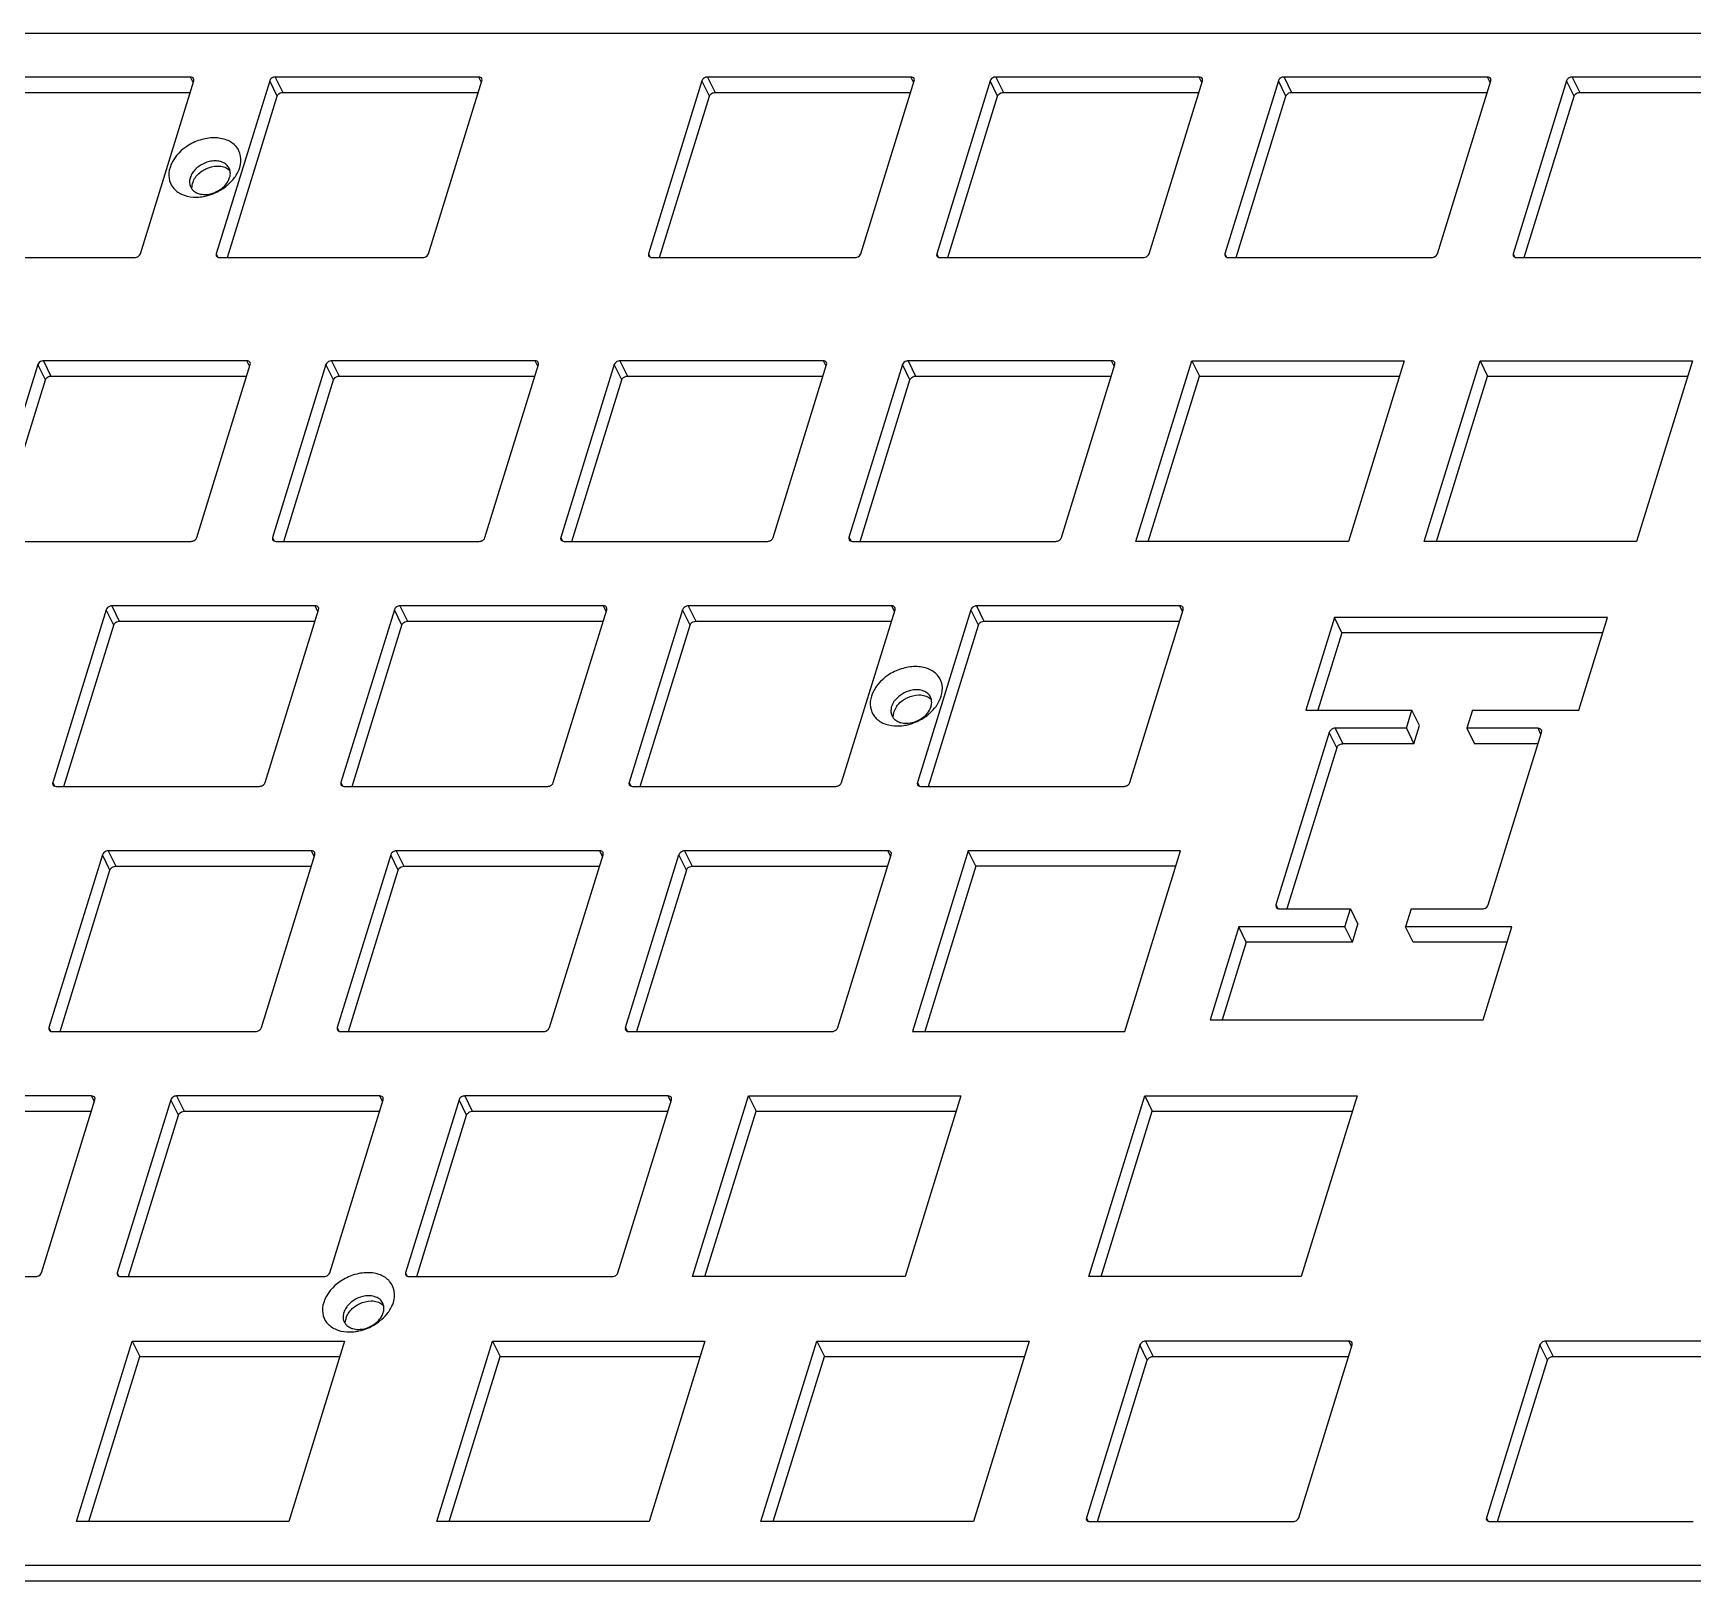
# Model space of a CAD drawing. Header units: inches. Extents: x -1111 to 11437, y -3682 to 971.
# Drawn here: x 9991.7 to 10092.5, y -3433.5 to -3339.5 of the extents above; entities that cross this region are included whole.
import ezdxf

# ---------------------------------------------------------------- set-up
doc = ezdxf.new("R2010")
doc.units = ezdxf.units.IN
doc.header["$LTSCALE"] = 1.21
doc.header["$MEASUREMENT"] = 0
doc.layers.get('0').update_dxf_attribs({"linetype": 'CONTINUOUS'})

msp = doc.modelspace()

# ---------------------------------------------------------------- linework, layer by layer
at = {"color": 7, "linetype": 'Continuous'}
for p, q in [((9840, -3339.52), (10156.47, -3339.52)), ((10001.28, -3342.18), (9988.93, -3342.18)), ((9998.24, -3352.91), (10001.48, -3342.41)), ((10001.45, -3342.52), (10001.28, -3342.18)), ((10006.09, -3342.41), (10002.84, -3352.91)), ((10006.54, -3343.34), (10006.09, -3342.41)), ((10018.78, -3342.18), (10006.43, -3342.18)), ((10006.43, -3342.18), (10006.89, -3343.11)), ((10015.74, -3352.91), (10018.98, -3342.41)), ((10018.95, -3342.52), (10018.78, -3342.18)), ((10032.34, -3342.41), (10029.09, -3352.91)), ((10032.79, -3343.34), (10032.34, -3342.41)), ((10045.03, -3342.18), (10032.68, -3342.18)), ((10032.68, -3342.18), (10033.14, -3343.11)), ((10041.99, -3352.91), (10045.23, -3342.41)), ((10045.2, -3342.52), (10045.03, -3342.18)), ((10049.84, -3342.41), (10046.59, -3352.91)), ((10050.29, -3343.34), (10049.84, -3342.41)), ((10062.53, -3342.18), (10050.18, -3342.18)), ((10050.18, -3342.18), (10050.64, -3343.11)), ((10059.49, -3352.91), (10062.73, -3342.41)), ((10062.7, -3342.52), (10062.53, -3342.18)), ((10067.34, -3342.41), (10064.09, -3352.91)), ((10067.79, -3343.34), (10067.34, -3342.41)), ((10080.03, -3342.18), (10067.68, -3342.18)), ((10067.68, -3342.18), (10068.14, -3343.11)), ((10076.99, -3352.91), (10080.23, -3342.41)), ((10080.2, -3342.52), (10080.03, -3342.18)), ((10084.84, -3342.41), (10081.59, -3352.91)), ((10085.3, -3343.34), (10084.84, -3342.41)), ((10097.53, -3342.18), (10085.18, -3342.18)), ((10085.18, -3342.18), (10085.64, -3343.11)), ((9989.39, -3343.11), (10001.26, -3343.11)), ((10003.52, -3353.14), (10006.54, -3343.34)), ((10006.89, -3343.11), (10018.76, -3343.11)), ((10029.77, -3353.14), (10032.79, -3343.34)), ((10033.14, -3343.11), (10045.02, -3343.11)), ((10047.27, -3353.14), (10050.29, -3343.34)), ((10050.64, -3343.11), (10062.52, -3343.11)), ((10064.77, -3353.14), (10067.79, -3343.34)), ((10068.14, -3343.11), (10080.02, -3343.11)), ((10082.27, -3353.14), (10085.3, -3343.34)), ((10085.64, -3343.11), (10097.52, -3343.11)), ((9985.54, -3353.14), (9997.89, -3353.14)), ((10002.84, -3352.91), (10002.94, -3353.12)), ((10003.04, -3353.14), (10015.39, -3353.14)), ((10029.09, -3352.91), (10029.19, -3353.12)), ((10029.29, -3353.14), (10041.64, -3353.14)), ((10046.59, -3352.91), (10046.69, -3353.12)), ((10046.79, -3353.14), (10059.14, -3353.14)), ((10064.09, -3352.91), (10064.19, -3353.12)), ((10064.29, -3353.14), (10076.64, -3353.14)), ((10081.59, -3352.91), (10081.69, -3353.12)), ((10081.79, -3353.14), (10094.14, -3353.14)), ((9992.01, -3359.64), (9988.76, -3370.15)), ((9992.47, -3360.58), (9992.01, -3359.64)), ((9992.35, -3359.41), (9992.81, -3360.34)), ((10004.71, -3359.41), (9992.35, -3359.41)), ((10001.66, -3370.15), (10004.91, -3359.64)), ((10004.87, -3359.75), (10004.71, -3359.41)), ((10009.51, -3359.64), (10006.26, -3370.15)), ((10009.97, -3360.58), (10009.51, -3359.64)), ((10022.21, -3359.41), (10009.85, -3359.41)), ((10009.85, -3359.41), (10010.31, -3360.34)), ((10019.16, -3370.15), (10022.41, -3359.64)), ((10022.37, -3359.75), (10022.21, -3359.41)), ((10027.01, -3359.64), (10023.76, -3370.15)), ((10027.47, -3360.58), (10027.01, -3359.64)), ((10039.71, -3359.41), (10027.35, -3359.41)), ((10027.35, -3359.41), (10027.81, -3360.34)), ((10036.66, -3370.15), (10039.91, -3359.64)), ((10039.87, -3359.75), (10039.71, -3359.41)), ((10044.51, -3359.64), (10041.26, -3370.15)), ((10044.97, -3360.58), (10044.51, -3359.64)), ((10057.21, -3359.41), (10044.85, -3359.41)), ((10044.85, -3359.41), (10045.31, -3360.34)), ((10054.16, -3370.15), (10057.41, -3359.64)), ((10057.37, -3359.75), (10057.21, -3359.41)), ((10058.69, -3370.38), (10062.08, -3359.41)), ((10062.08, -3359.41), (10074.98, -3359.41)), ((10062.08, -3359.41), (10062.54, -3360.34)), ((10074.98, -3359.41), (10071.59, -3370.38)), ((10076.19, -3370.38), (10079.58, -3359.41)), ((10079.58, -3359.41), (10092.48, -3359.41)), ((10079.58, -3359.41), (10080.04, -3360.34)), ((10092.48, -3359.41), (10089.09, -3370.38)), ((9989.44, -3370.38), (9992.47, -3360.58)), ((9992.81, -3360.34), (10004.69, -3360.34)), ((10006.94, -3370.38), (10009.97, -3360.58)), ((10010.31, -3360.34), (10022.19, -3360.34)), ((10024.44, -3370.38), (10027.47, -3360.58)), ((10027.81, -3360.34), (10039.69, -3360.34)), ((10041.94, -3370.38), (10044.97, -3360.58)), ((10045.31, -3360.34), (10057.19, -3360.34)), ((10059.44, -3370.38), (10062.54, -3360.34)), ((10062.54, -3360.34), (10074.69, -3360.34)), ((10076.94, -3370.38), (10080.04, -3360.34)), ((10080.04, -3360.34), (10092.19, -3360.34)), ((9988.96, -3370.38), (10001.32, -3370.38)), ((10006.26, -3370.15), (10006.37, -3370.35)), ((10006.46, -3370.38), (10018.82, -3370.38)), ((10023.76, -3370.15), (10023.87, -3370.35)), ((10023.97, -3370.38), (10036.32, -3370.38)), ((10041.26, -3370.15), (10041.37, -3370.35)), ((10041.47, -3370.38), (10053.82, -3370.38)), ((10071.59, -3370.38), (10058.69, -3370.38)), ((10089.09, -3370.38), (10076.19, -3370.38)), ((9996.16, -3374.53), (9992.92, -3385.03)), ((9996.62, -3375.46), (9996.16, -3374.53)), ((10008.86, -3374.3), (9996.5, -3374.3)), ((9996.5, -3374.3), (9996.96, -3375.23)), ((10005.81, -3385.03), (10009.06, -3374.53)), ((10009.02, -3374.64), (10008.86, -3374.3)), ((10013.66, -3374.53), (10010.42, -3385.03)), ((10014.12, -3375.46), (10013.66, -3374.53)), ((10026.36, -3374.3), (10014, -3374.3)), ((10014, -3374.3), (10014.46, -3375.23)), ((10023.31, -3385.03), (10026.56, -3374.53)), ((10026.52, -3374.64), (10026.36, -3374.3)), ((10031.16, -3374.53), (10027.92, -3385.03)), ((10031.62, -3375.46), (10031.16, -3374.53)), ((10043.86, -3374.3), (10031.5, -3374.3)), ((10031.5, -3374.3), (10031.96, -3375.23)), ((10040.81, -3385.03), (10044.06, -3374.53)), ((10044.02, -3374.64), (10043.86, -3374.3)), ((10048.66, -3374.53), (10045.42, -3385.03)), ((10049.12, -3375.46), (10048.66, -3374.53)), ((10061.36, -3374.3), (10049, -3374.3)), ((10049, -3374.3), (10049.46, -3375.23)), ((10058.31, -3385.03), (10061.56, -3374.53)), ((10061.52, -3374.64), (10061.36, -3374.3)), ((9993.59, -3385.26), (9996.62, -3375.46)), ((9996.96, -3375.23), (10008.84, -3375.23)), ((10011.09, -3385.26), (10014.12, -3375.46)), ((10014.46, -3375.23), (10026.34, -3375.23)), ((10028.59, -3385.26), (10031.62, -3375.46)), ((10031.96, -3375.23), (10043.84, -3375.23)), ((10046.09, -3385.26), (10049.12, -3375.46)), ((10049.46, -3375.23), (10061.34, -3375.23)), ((10070.74, -3375), (10069, -3380.64)), ((10087.32, -3375), (10070.74, -3375)), ((10071.2, -3375.93), (10070.74, -3375)), ((10085.58, -3380.64), (10087.32, -3375)), ((10071.2, -3375.93), (10069.74, -3380.64)), ((10087.03, -3375.93), (10071.2, -3375.93)), ((10069, -3380.64), (10075.45, -3380.64)), ((10075.11, -3381.73), (10075.45, -3380.64)), ((10075.9, -3381.57), (10075.45, -3380.64)), ((10079.13, -3380.64), (10078.79, -3381.73)), ((10079.13, -3380.64), (10085.58, -3380.64)), ((10075.11, -3381.73), (10070.79, -3381.73)), ((10070.79, -3381.73), (10071.25, -3382.67)), ((10075.11, -3381.73), (10075.56, -3382.67)), ((10075.56, -3382.67), (10075.9, -3381.57)), ((10083.11, -3381.73), (10078.79, -3381.73)), ((10078.79, -3381.73), (10079.25, -3382.67)), ((10083.28, -3382.1), (10083.11, -3381.73)), ((10070.42, -3381.98), (10067.19, -3392.45)), ((10070.88, -3382.91), (10070.42, -3381.98)), ((10075.56, -3382.67), (10071.25, -3382.67)), ((10083.11, -3382.67), (10079.25, -3382.67)), ((10080.08, -3392.45), (10083.32, -3381.98)), ((10070.88, -3382.91), (10067.86, -3392.7)), ((9992.92, -3385.03), (9993.02, -3385.24)), ((9993.12, -3385.26), (10005.47, -3385.26)), ((10010.42, -3385.03), (10010.52, -3385.24)), ((10010.62, -3385.26), (10022.97, -3385.26)), ((10027.92, -3385.03), (10028.02, -3385.24)), ((10028.12, -3385.26), (10040.47, -3385.26)), ((10045.42, -3385.03), (10045.52, -3385.24)), ((10045.62, -3385.26), (10057.97, -3385.26)), ((9995.94, -3389.41), (9992.69, -3399.91)), ((9996.39, -3390.34), (9995.94, -3389.41)), ((10008.63, -3389.18), (9996.28, -3389.18)), ((9996.28, -3389.18), (9996.74, -3390.11)), ((10005.59, -3399.91), (10008.83, -3389.41)), ((10008.8, -3389.52), (10008.63, -3389.18)), ((10013.44, -3389.41), (10010.19, -3399.91)), ((10013.89, -3390.34), (10013.44, -3389.41)), ((10026.13, -3389.18), (10013.78, -3389.18)), ((10013.78, -3389.18), (10014.24, -3390.11)), ((10023.09, -3399.91), (10026.33, -3389.41)), ((10026.3, -3389.52), (10026.13, -3389.18)), ((10027.69, -3399.91), (10030.94, -3389.41)), ((10031.39, -3390.34), (10030.94, -3389.41)), ((10043.63, -3389.18), (10031.28, -3389.18)), ((10031.28, -3389.18), (10031.74, -3390.11)), ((10040.59, -3399.91), (10043.83, -3389.41)), ((10043.8, -3389.52), (10043.63, -3389.18)), ((10048.51, -3389.18), (10045.12, -3400.15)), ((10061.4, -3389.18), (10048.51, -3389.18)), ((10048.97, -3390.11), (10048.51, -3389.18)), ((10058.01, -3400.15), (10061.4, -3389.18)), ((9993.37, -3400.15), (9996.39, -3390.34)), ((9996.74, -3390.11), (10008.62, -3390.11)), ((10010.87, -3400.15), (10013.89, -3390.34)), ((10014.24, -3390.11), (10026.12, -3390.11)), ((10031.39, -3390.34), (10028.37, -3400.15)), ((10031.74, -3390.11), (10043.62, -3390.11)), ((10048.97, -3390.11), (10045.87, -3400.15)), ((10061.12, -3390.11), (10048.97, -3390.11)), ((10067.19, -3392.45), (10067.3, -3392.67)), ((10067.4, -3392.7), (10071.72, -3392.7)), ((10071.38, -3393.8), (10071.72, -3392.7)), ((10071.72, -3392.7), (10072.17, -3393.63)), ((10075.4, -3392.7), (10075.06, -3393.8)), ((10075.4, -3392.7), (10079.72, -3392.7)), ((10064.93, -3393.8), (10063.19, -3399.44)), ((10071.38, -3393.8), (10064.93, -3393.8)), ((10065.39, -3394.73), (10064.93, -3393.8)), ((10071.84, -3394.73), (10071.38, -3393.8)), ((10071.84, -3394.73), (10072.17, -3393.63)), ((10081.51, -3393.8), (10075.06, -3393.8)), ((10075.52, -3394.73), (10075.06, -3393.8)), ((10079.77, -3399.44), (10081.51, -3393.8)), ((10065.39, -3394.73), (10063.93, -3399.44)), ((10071.84, -3394.73), (10065.39, -3394.73)), ((10081.22, -3394.73), (10075.52, -3394.73)), ((9992.69, -3399.91), (9992.79, -3400.12)), ((10010.19, -3399.91), (10010.29, -3400.12)), ((10027.69, -3399.91), (10027.79, -3400.12)), ((10063.19, -3399.44), (10079.77, -3399.44)), ((9992.89, -3400.15), (10005.24, -3400.15)), ((10010.39, -3400.15), (10022.74, -3400.15)), ((10027.89, -3400.15), (10040.24, -3400.15)), ((10045.12, -3400.15), (10058.01, -3400.15)), ((9995.28, -3404.06), (9982.93, -3404.06)), ((9983.39, -3404.99), (9995.27, -3404.99)), ((9992.24, -3414.8), (9995.48, -3404.29)), ((9995.45, -3404.4), (9995.28, -3404.06)), ((10000.09, -3404.29), (9996.84, -3414.8)), ((10000.55, -3405.23), (10000.09, -3404.29)), ((10012.78, -3404.06), (10000.43, -3404.06)), ((10000.43, -3404.06), (10000.89, -3404.99)), ((10000.89, -3404.99), (10012.77, -3404.99)), ((10009.74, -3414.8), (10012.98, -3404.29)), ((10012.95, -3404.4), (10012.78, -3404.06)), ((10017.59, -3404.29), (10014.34, -3414.8)), ((10018.05, -3405.23), (10017.59, -3404.29)), ((10030.28, -3404.06), (10017.93, -3404.06)), ((10017.93, -3404.06), (10018.39, -3404.99)), ((10018.39, -3404.99), (10030.27, -3404.99)), ((10027.24, -3414.8), (10030.48, -3404.29)), ((10030.45, -3404.4), (10030.28, -3404.06)), ((10031.77, -3415.03), (10035.16, -3404.06)), ((10032.52, -3415.03), (10035.62, -3404.99)), ((10035.16, -3404.06), (10048.05, -3404.06)), ((10035.16, -3404.06), (10035.62, -3404.99)), ((10035.62, -3404.99), (10047.77, -3404.99)), ((10048.05, -3404.06), (10044.67, -3415.03)), ((10055.83, -3415.03), (10059.22, -3404.06)), ((10056.58, -3415.03), (10059.68, -3404.99)), ((10059.22, -3404.06), (10072.12, -3404.06)), ((10059.22, -3404.06), (10059.68, -3404.99)), ((10059.68, -3404.99), (10071.83, -3404.99)), ((10072.12, -3404.06), (10068.73, -3415.03)), ((9997.52, -3415.03), (10000.55, -3405.23)), ((10015.02, -3415.03), (10018.05, -3405.23)), ((9979.54, -3415.03), (9991.89, -3415.03)), ((9996.84, -3414.8), (9996.94, -3415)), ((9997.04, -3415.03), (10009.39, -3415.03)), ((10014.34, -3414.8), (10014.44, -3415)), ((10014.54, -3415.03), (10026.89, -3415.03)), ((10044.67, -3415.03), (10031.77, -3415.03)), ((10068.73, -3415.03), (10055.83, -3415.03)), ((9994.36, -3429.91), (9997.75, -3418.95)), ((9997.75, -3418.95), (10010.64, -3418.95)), ((9997.75, -3418.95), (9998.21, -3419.88)), ((10010.64, -3418.95), (10007.25, -3429.91)), ((10016.23, -3429.91), (10019.62, -3418.95)), ((10019.62, -3418.95), (10032.52, -3418.95)), ((10019.62, -3418.95), (10020.08, -3419.88)), ((10032.52, -3418.95), (10029.13, -3429.91)), ((10035.92, -3429.91), (10039.31, -3418.95)), ((10039.31, -3418.95), (10052.21, -3418.95)), ((10039.31, -3418.95), (10039.77, -3419.88)), ((10052.21, -3418.95), (10048.82, -3429.91)), ((10071.62, -3418.95), (10059.27, -3418.95)), ((10059.27, -3418.95), (10059.73, -3419.88)), ((10071.79, -3419.29), (10071.62, -3418.95)), ((10095.91, -3418.95), (10083.56, -3418.95)), ((10083.56, -3418.95), (10084.02, -3419.88)), ((9995.1, -3429.91), (9998.21, -3419.88)), ((9998.21, -3419.88), (10010.35, -3419.88)), ((10016.98, -3429.91), (10020.08, -3419.88)), ((10020.08, -3419.88), (10032.23, -3419.88)), ((10036.67, -3429.91), (10039.77, -3419.88)), ((10039.77, -3419.88), (10051.92, -3419.88)), ((10058.93, -3419.18), (10055.68, -3429.68)), ((10056.35, -3429.91), (10059.38, -3420.11)), ((10059.38, -3420.11), (10058.93, -3419.18)), ((10059.73, -3419.88), (10071.6, -3419.88)), ((10068.58, -3429.68), (10071.82, -3419.18)), ((10083.22, -3419.18), (10079.97, -3429.68)), ((10080.65, -3429.91), (10083.68, -3420.11)), ((10083.68, -3420.11), (10083.22, -3419.18)), ((10084.02, -3419.88), (10095.9, -3419.88)), ((10007.25, -3429.91), (9994.36, -3429.91)), ((10029.13, -3429.91), (10016.23, -3429.91)), ((10048.82, -3429.91), (10035.92, -3429.91)), ((10055.68, -3429.68), (10055.78, -3429.89)), ((10055.88, -3429.91), (10068.23, -3429.91)), ((10079.97, -3429.68), (10080.08, -3429.89)), ((10080.17, -3429.91), (10092.53, -3429.91)), ((10127.72, -3432.58), (9811.24, -3432.58)), ((9811.7, -3433.51), (10128.17, -3433.51))]:
    msp.add_line(p, q, dxfattribs=at)
for centre in [(10001.92, -3348.56), (10044.5, -3380.68), (10011.24, -3417.48)]:
    msp.add_arc(centre, 0.691, 206.2212, 221.0486, dxfattribs=at)
for points, knots in [([(10001.47, -3342.28), (10001.46, -3342.25), (10001.4, -3342.19), (10001.32, -3342.18), (10001.28, -3342.18)], [0, 0, 0, 0, 0.463693, 1, 1, 1, 1]), ([(10006.43, -3342.18), (10006.39, -3342.18), (10006.25, -3342.2), (10006.12, -3342.31), (10006.09, -3342.41)], [0, 0, 0, 0, 0.259097, 1, 1, 1, 1]), ([(10018.97, -3342.28), (10018.96, -3342.25), (10018.9, -3342.19), (10018.82, -3342.18), (10018.78, -3342.18)], [0, 0, 0, 0, 0.463693, 1, 1, 1, 1]), ([(10032.68, -3342.18), (10032.64, -3342.18), (10032.5, -3342.2), (10032.37, -3342.31), (10032.34, -3342.41)], [0, 0, 0, 0, 0.259097, 1, 1, 1, 1]), ([(10045.23, -3342.28), (10045.21, -3342.25), (10045.15, -3342.19), (10045.07, -3342.18), (10045.03, -3342.18)], [0, 0, 0, 0, 0.463693, 1, 1, 1, 1]), ([(10050.18, -3342.18), (10050.14, -3342.18), (10050, -3342.2), (10049.87, -3342.31), (10049.84, -3342.41)], [0, 0, 0, 0, 0.259097, 1, 1, 1, 1]), ([(10062.73, -3342.28), (10062.71, -3342.25), (10062.65, -3342.19), (10062.57, -3342.18), (10062.53, -3342.18)], [0, 0, 0, 0, 0.463693, 1, 1, 1, 1]), ([(10067.68, -3342.18), (10067.64, -3342.18), (10067.5, -3342.2), (10067.37, -3342.31), (10067.34, -3342.41)], [0, 0, 0, 0, 0.259097, 1, 1, 1, 1]), ([(10080.23, -3342.28), (10080.21, -3342.25), (10080.15, -3342.19), (10080.07, -3342.18), (10080.03, -3342.18)], [0, 0, 0, 0, 0.463693, 1, 1, 1, 1]), ([(10085.18, -3342.18), (10085.14, -3342.18), (10085, -3342.2), (10084.87, -3342.31), (10084.84, -3342.41)], [0, 0, 0, 0, 0.259097, 1, 1, 1, 1]), ([(10006.54, -3343.34), (10006.55, -3343.31), (10006.63, -3343.18), (10006.78, -3343.11), (10006.89, -3343.11)], [0, 0, 0, 0, 0.23471, 1, 1, 1, 1]), ([(10032.79, -3343.34), (10032.8, -3343.31), (10032.88, -3343.18), (10033.03, -3343.11), (10033.14, -3343.11)], [0, 0, 0, 0, 0.23471, 1, 1, 1, 1]), ([(10050.29, -3343.34), (10050.3, -3343.31), (10050.38, -3343.18), (10050.53, -3343.11), (10050.64, -3343.11)], [0, 0, 0, 0, 0.23471, 1, 1, 1, 1]), ([(10067.79, -3343.34), (10067.8, -3343.31), (10067.88, -3343.18), (10068.03, -3343.11), (10068.14, -3343.11)], [0, 0, 0, 0, 0.23471, 1, 1, 1, 1]), ([(10085.3, -3343.34), (10085.31, -3343.31), (10085.38, -3343.18), (10085.53, -3343.11), (10085.64, -3343.11)], [0, 0, 0, 0, 0.23471, 1, 1, 1, 1]), ([(10004.28, -3347.67), (10004.34, -3347.45), (10004.39, -3346.99), (10004.09, -3346.34), (10003.47, -3345.95), (10002.69, -3345.83), (10001.84, -3345.97), (10000.81, -3346.46), (10000.2, -3347.15), (10000.04, -3347.67)], [0, 0, 0, 0, 0.11158, 0.216046, 0.327089, 0.453024, 0.592442, 0.737252, 1, 1, 1, 1]), ([(10002.78, -3347.27), (10002.66, -3347.27), (10002.17, -3347.34), (10001.71, -3347.61), (10001.48, -3347.9)], [0, 0, 0, 0, 0.247268, 1, 1, 1, 1]), ([(10001.99, -3347.88), (10002.06, -3347.84), (10002.35, -3347.67), (10002.68, -3347.59), (10002.93, -3347.59)], [0, 0, 0, 0, 0.256059, 1, 1, 1, 1]), ([(10003.21, -3347.35), (10003.18, -3347.34), (10003.04, -3347.29), (10002.89, -3347.27), (10002.78, -3347.27)], [0, 0, 0, 0, 0.239429, 1, 1, 1, 1]), ([(10002.93, -3347.59), (10002.96, -3347.59), (10003.11, -3347.59), (10003.26, -3347.62), (10003.36, -3347.66)], [0, 0, 0, 0, 0.261912, 1, 1, 1, 1]), ([(10003.63, -3347.72), (10003.59, -3347.64), (10003.47, -3347.49), (10003.3, -3347.39), (10003.21, -3347.35)], [0, 0, 0, 0, 0.483209, 1, 1, 1, 1]), ([(10000.04, -3347.67), (9999.97, -3347.88), (9999.92, -3348.32), (10000.19, -3348.94), (10000.74, -3349.35), (10001.2, -3349.45), (10001.44, -3349.47)], [0, 0, 0, 0, 0.249051, 0.481731, 0.725689, 1, 1, 1, 1]), ([(10001.27, -3348.29), (10001.26, -3348.33), (10001.22, -3348.45), (10001.22, -3348.59), (10001.24, -3348.68)], [0, 0, 0, 0, 0.260925, 1, 1, 1, 1]), ([(10001.48, -3347.9), (10001.45, -3347.93), (10001.37, -3348.05), (10001.3, -3348.19), (10001.27, -3348.29)], [0, 0, 0, 0, 0.262303, 1, 1, 1, 1]), ([(10001.42, -3348.6), (10001.43, -3348.57), (10001.48, -3348.43), (10001.56, -3348.3), (10001.63, -3348.21)], [0, 0, 0, 0, 0.238015, 1, 1, 1, 1]), ([(10001.63, -3348.21), (10001.66, -3348.18), (10001.76, -3348.06), (10001.89, -3347.95), (10001.99, -3347.88)], [0, 0, 0, 0, 0.243595, 1, 1, 1, 1]), ([(10002.15, -3349.31), (10002.48, -3349.31), (10003.11, -3349.1), (10003.57, -3348.59), (10003.66, -3348.29)], [0, 0, 0, 0, 0.516982, 1, 1, 1, 1]), ([(10003.36, -3347.66), (10003.39, -3347.67), (10003.51, -3347.73), (10003.62, -3347.81), (10003.68, -3347.88)], [0, 0, 0, 0, 0.261757, 1, 1, 1, 1]), ([(10003.42, -3348.83), (10003.47, -3348.79), (10003.67, -3348.63), (10003.85, -3348.44), (10003.96, -3348.29)], [0, 0, 0, 0, 0.256573, 1, 1, 1, 1]), ([(10003.66, -3348.29), (10003.67, -3348.26), (10003.7, -3348.13), (10003.71, -3348), (10003.69, -3347.9)], [0, 0, 0, 0, 0.260925, 1, 1, 1, 1]), ([(10003.96, -3348.29), (10003.99, -3348.24), (10004.12, -3348.05), (10004.23, -3347.84), (10004.28, -3347.67)], [0, 0, 0, 0, 0.261044, 1, 1, 1, 1]), ([(10001.39, -3349.01), (10001.41, -3349.04), (10001.51, -3349.13), (10001.62, -3349.2), (10001.71, -3349.23)], [0, 0, 0, 0, 0.241096, 1, 1, 1, 1]), ([(10001.44, -3349.47), (10001.48, -3349.47), (10001.66, -3349.48), (10001.84, -3349.47), (10001.98, -3349.45)], [0, 0, 0, 0, 0.244279, 1, 1, 1, 1]), ([(10001.71, -3349.23), (10001.75, -3349.25), (10001.89, -3349.29), (10002.04, -3349.31), (10002.15, -3349.31)], [0, 0, 0, 0, 0.239429, 1, 1, 1, 1]), ([(10001.98, -3349.45), (10002.04, -3349.44), (10002.3, -3349.39), (10002.55, -3349.31), (10002.73, -3349.23)], [0, 0, 0, 0, 0.245998, 1, 1, 1, 1]), ([(9997.89, -3353.14), (9997.93, -3353.14), (9998.07, -3353.12), (9998.2, -3353.01), (9998.24, -3352.91)], [0, 0, 0, 0, 0.259097, 1, 1, 1, 1]), ([(10015.39, -3353.14), (10015.43, -3353.14), (10015.57, -3353.12), (10015.7, -3353.01), (10015.74, -3352.91)], [0, 0, 0, 0, 0.259097, 1, 1, 1, 1]), ([(10041.64, -3353.14), (10041.68, -3353.14), (10041.82, -3353.12), (10041.95, -3353.01), (10041.99, -3352.91)], [0, 0, 0, 0, 0.259097, 1, 1, 1, 1]), ([(10059.14, -3353.14), (10059.18, -3353.14), (10059.32, -3353.12), (10059.45, -3353.01), (10059.49, -3352.91)], [0, 0, 0, 0, 0.259097, 1, 1, 1, 1]), ([(10076.64, -3353.14), (10076.68, -3353.14), (10076.82, -3353.12), (10076.95, -3353.01), (10076.99, -3352.91)], [0, 0, 0, 0, 0.259097, 1, 1, 1, 1]), ([(9992.35, -3359.41), (9992.32, -3359.41), (9992.18, -3359.44), (9992.04, -3359.54), (9992.01, -3359.64)], [0, 0, 0, 0, 0.259097, 1, 1, 1, 1]), ([(10004.9, -3359.51), (10004.88, -3359.48), (10004.82, -3359.43), (10004.75, -3359.41), (10004.71, -3359.41)], [0, 0, 0, 0, 0.463693, 1, 1, 1, 1]), ([(10009.85, -3359.41), (10009.82, -3359.41), (10009.68, -3359.44), (10009.54, -3359.54), (10009.51, -3359.64)], [0, 0, 0, 0, 0.259097, 1, 1, 1, 1]), ([(10022.4, -3359.51), (10022.38, -3359.48), (10022.32, -3359.43), (10022.25, -3359.41), (10022.21, -3359.41)], [0, 0, 0, 0, 0.463693, 1, 1, 1, 1]), ([(10027.35, -3359.41), (10027.32, -3359.41), (10027.18, -3359.44), (10027.04, -3359.54), (10027.01, -3359.64)], [0, 0, 0, 0, 0.259097, 1, 1, 1, 1]), ([(10039.9, -3359.51), (10039.88, -3359.48), (10039.82, -3359.43), (10039.75, -3359.41), (10039.71, -3359.41)], [0, 0, 0, 0, 0.463693, 1, 1, 1, 1]), ([(10044.85, -3359.41), (10044.82, -3359.41), (10044.68, -3359.44), (10044.54, -3359.54), (10044.51, -3359.64)], [0, 0, 0, 0, 0.259097, 1, 1, 1, 1]), ([(10057.4, -3359.51), (10057.38, -3359.48), (10057.32, -3359.43), (10057.25, -3359.41), (10057.21, -3359.41)], [0, 0, 0, 0, 0.463693, 1, 1, 1, 1]), ([(9992.47, -3360.58), (9992.48, -3360.54), (9992.55, -3360.42), (9992.7, -3360.34), (9992.81, -3360.34)], [0, 0, 0, 0, 0.23471, 1, 1, 1, 1]), ([(10009.97, -3360.58), (10009.98, -3360.54), (10010.05, -3360.42), (10010.2, -3360.34), (10010.31, -3360.34)], [0, 0, 0, 0, 0.23471, 1, 1, 1, 1]), ([(10027.47, -3360.58), (10027.48, -3360.54), (10027.55, -3360.42), (10027.7, -3360.34), (10027.81, -3360.34)], [0, 0, 0, 0, 0.23471, 1, 1, 1, 1]), ([(10044.97, -3360.58), (10044.98, -3360.54), (10045.05, -3360.42), (10045.2, -3360.34), (10045.31, -3360.34)], [0, 0, 0, 0, 0.23471, 1, 1, 1, 1]), ([(10001.32, -3370.38), (10001.35, -3370.38), (10001.49, -3370.36), (10001.63, -3370.25), (10001.66, -3370.15)], [0, 0, 0, 0, 0.259097, 1, 1, 1, 1]), ([(10018.82, -3370.38), (10018.85, -3370.38), (10018.99, -3370.36), (10019.13, -3370.25), (10019.16, -3370.15)], [0, 0, 0, 0, 0.259097, 1, 1, 1, 1]), ([(10036.32, -3370.38), (10036.35, -3370.38), (10036.49, -3370.36), (10036.63, -3370.25), (10036.66, -3370.15)], [0, 0, 0, 0, 0.259097, 1, 1, 1, 1]), ([(10053.82, -3370.38), (10053.85, -3370.38), (10053.99, -3370.36), (10054.13, -3370.25), (10054.16, -3370.15)], [0, 0, 0, 0, 0.259097, 1, 1, 1, 1]), ([(9996.5, -3374.3), (9996.47, -3374.3), (9996.33, -3374.32), (9996.19, -3374.43), (9996.16, -3374.53)], [0, 0, 0, 0, 0.259097, 1, 1, 1, 1]), ([(10009.05, -3374.4), (10009.03, -3374.37), (10008.97, -3374.31), (10008.9, -3374.3), (10008.86, -3374.3)], [0, 0, 0, 0, 0.463693, 1, 1, 1, 1]), ([(10014, -3374.3), (10013.97, -3374.3), (10013.83, -3374.32), (10013.69, -3374.43), (10013.66, -3374.53)], [0, 0, 0, 0, 0.259097, 1, 1, 1, 1]), ([(10026.55, -3374.4), (10026.53, -3374.37), (10026.47, -3374.31), (10026.4, -3374.3), (10026.36, -3374.3)], [0, 0, 0, 0, 0.463693, 1, 1, 1, 1]), ([(10031.5, -3374.3), (10031.47, -3374.3), (10031.33, -3374.32), (10031.19, -3374.43), (10031.16, -3374.53)], [0, 0, 0, 0, 0.259097, 1, 1, 1, 1]), ([(10044.05, -3374.4), (10044.03, -3374.37), (10043.97, -3374.31), (10043.9, -3374.3), (10043.86, -3374.3)], [0, 0, 0, 0, 0.463693, 1, 1, 1, 1]), ([(10049, -3374.3), (10048.97, -3374.3), (10048.83, -3374.32), (10048.69, -3374.43), (10048.66, -3374.53)], [0, 0, 0, 0, 0.259097, 1, 1, 1, 1]), ([(10061.55, -3374.4), (10061.53, -3374.37), (10061.47, -3374.31), (10061.4, -3374.3), (10061.36, -3374.3)], [0, 0, 0, 0, 0.463693, 1, 1, 1, 1]), ([(9996.62, -3375.46), (9996.63, -3375.43), (9996.7, -3375.3), (9996.85, -3375.23), (9996.96, -3375.23)], [0, 0, 0, 0, 0.23471, 1, 1, 1, 1]), ([(10014.12, -3375.46), (10014.13, -3375.43), (10014.2, -3375.3), (10014.35, -3375.23), (10014.46, -3375.23)], [0, 0, 0, 0, 0.23471, 1, 1, 1, 1]), ([(10031.62, -3375.46), (10031.63, -3375.43), (10031.7, -3375.3), (10031.85, -3375.23), (10031.96, -3375.23)], [0, 0, 0, 0, 0.23471, 1, 1, 1, 1]), ([(10049.12, -3375.46), (10049.13, -3375.43), (10049.2, -3375.3), (10049.35, -3375.23), (10049.46, -3375.23)], [0, 0, 0, 0, 0.23471, 1, 1, 1, 1]), ([(10046.86, -3379.79), (10046.93, -3379.57), (10046.98, -3379.11), (10046.68, -3378.46), (10046.06, -3378.06), (10045.27, -3377.94), (10044.42, -3378.09), (10043.4, -3378.58), (10042.79, -3379.27), (10042.63, -3379.79)], [0, 0, 0, 0, 0.11158, 0.216046, 0.327089, 0.453024, 0.592442, 0.737252, 1, 1, 1, 1]), ([(10042.63, -3379.79), (10042.56, -3380), (10042.51, -3380.44), (10042.78, -3381.06), (10043.33, -3381.47), (10043.79, -3381.57), (10044.03, -3381.59)], [0, 0, 0, 0, 0.249051, 0.481731, 0.725689, 1, 1, 1, 1]), ([(10045.37, -3379.39), (10045.24, -3379.39), (10044.76, -3379.46), (10044.3, -3379.73), (10044.07, -3380.02)], [0, 0, 0, 0, 0.247268, 1, 1, 1, 1]), ([(10044.58, -3380), (10044.65, -3379.96), (10044.94, -3379.79), (10045.27, -3379.71), (10045.51, -3379.7)], [0, 0, 0, 0, 0.256059, 1, 1, 1, 1]), ([(10045.8, -3379.47), (10045.77, -3379.46), (10045.63, -3379.41), (10045.48, -3379.39), (10045.37, -3379.39)], [0, 0, 0, 0, 0.239429, 1, 1, 1, 1]), ([(10045.51, -3379.7), (10045.55, -3379.7), (10045.7, -3379.71), (10045.85, -3379.74), (10045.95, -3379.78)], [0, 0, 0, 0, 0.261912, 1, 1, 1, 1]), ([(10046.22, -3379.84), (10046.18, -3379.76), (10046.06, -3379.6), (10045.89, -3379.51), (10045.8, -3379.47)], [0, 0, 0, 0, 0.483209, 1, 1, 1, 1]), ([(10045.95, -3379.78), (10045.98, -3379.79), (10046.1, -3379.85), (10046.21, -3379.93), (10046.27, -3380)], [0, 0, 0, 0, 0.261757, 1, 1, 1, 1]), ([(10046.55, -3380.41), (10046.58, -3380.36), (10046.71, -3380.17), (10046.81, -3379.95), (10046.86, -3379.79)], [0, 0, 0, 0, 0.261044, 1, 1, 1, 1]), ([(10043.85, -3380.41), (10043.84, -3380.44), (10043.81, -3380.57), (10043.81, -3380.71), (10043.82, -3380.8)], [0, 0, 0, 0, 0.260925, 1, 1, 1, 1]), ([(10044.07, -3380.02), (10044.04, -3380.05), (10043.95, -3380.17), (10043.89, -3380.31), (10043.85, -3380.41)], [0, 0, 0, 0, 0.262303, 1, 1, 1, 1]), ([(10044.01, -3380.72), (10044.02, -3380.69), (10044.07, -3380.55), (10044.15, -3380.42), (10044.22, -3380.33)], [0, 0, 0, 0, 0.238015, 1, 1, 1, 1]), ([(10044.22, -3380.33), (10044.24, -3380.3), (10044.35, -3380.18), (10044.48, -3380.07), (10044.58, -3380)], [0, 0, 0, 0, 0.243595, 1, 1, 1, 1]), ([(10044.74, -3381.43), (10045.06, -3381.43), (10045.7, -3381.22), (10046.16, -3380.71), (10046.25, -3380.41)], [0, 0, 0, 0, 0.516982, 1, 1, 1, 1]), ([(10046.01, -3380.95), (10046.06, -3380.91), (10046.26, -3380.75), (10046.43, -3380.56), (10046.55, -3380.41)], [0, 0, 0, 0, 0.256573, 1, 1, 1, 1]), ([(10046.25, -3380.41), (10046.26, -3380.38), (10046.29, -3380.25), (10046.29, -3380.12), (10046.28, -3380.02)], [0, 0, 0, 0, 0.260925, 1, 1, 1, 1]), ([(10043.98, -3381.13), (10044, -3381.16), (10044.1, -3381.25), (10044.21, -3381.32), (10044.3, -3381.35)], [0, 0, 0, 0, 0.241096, 1, 1, 1, 1]), ([(10044.03, -3381.59), (10044.07, -3381.59), (10044.25, -3381.6), (10044.43, -3381.58), (10044.57, -3381.56)], [0, 0, 0, 0, 0.244279, 1, 1, 1, 1]), ([(10044.3, -3381.35), (10044.34, -3381.37), (10044.48, -3381.41), (10044.62, -3381.43), (10044.74, -3381.43)], [0, 0, 0, 0, 0.239429, 1, 1, 1, 1]), ([(10044.57, -3381.56), (10044.63, -3381.56), (10044.89, -3381.51), (10045.14, -3381.43), (10045.32, -3381.35)], [0, 0, 0, 0, 0.245998, 1, 1, 1, 1]), ([(10070.79, -3381.73), (10070.75, -3381.73), (10070.6, -3381.76), (10070.46, -3381.87), (10070.42, -3381.98)], [0, 0, 0, 0, 0.259097, 1, 1, 1, 1]), ([(10083.31, -3381.84), (10083.3, -3381.81), (10083.23, -3381.75), (10083.15, -3381.73), (10083.11, -3381.73)], [0, 0, 0, 0, 0.463693, 1, 1, 1, 1]), ([(10070.88, -3382.91), (10070.89, -3382.88), (10070.97, -3382.74), (10071.13, -3382.67), (10071.25, -3382.67)], [0, 0, 0, 0, 0.23471, 1, 1, 1, 1]), ([(10005.47, -3385.26), (10005.5, -3385.26), (10005.64, -3385.24), (10005.78, -3385.13), (10005.81, -3385.03)], [0, 0, 0, 0, 0.259097, 1, 1, 1, 1]), ([(10022.97, -3385.26), (10023, -3385.26), (10023.14, -3385.24), (10023.28, -3385.13), (10023.31, -3385.03)], [0, 0, 0, 0, 0.259097, 1, 1, 1, 1]), ([(10040.47, -3385.26), (10040.5, -3385.26), (10040.64, -3385.24), (10040.78, -3385.13), (10040.81, -3385.03)], [0, 0, 0, 0, 0.259097, 1, 1, 1, 1]), ([(10057.97, -3385.26), (10058, -3385.26), (10058.14, -3385.24), (10058.28, -3385.13), (10058.31, -3385.03)], [0, 0, 0, 0, 0.259097, 1, 1, 1, 1]), ([(9996.28, -3389.18), (9996.24, -3389.18), (9996.1, -3389.2), (9995.97, -3389.31), (9995.94, -3389.41)], [0, 0, 0, 0, 0.259097, 1, 1, 1, 1]), ([(10008.83, -3389.28), (10008.81, -3389.25), (10008.75, -3389.19), (10008.67, -3389.18), (10008.63, -3389.18)], [0, 0, 0, 0, 0.463693, 1, 1, 1, 1]), ([(10013.78, -3389.18), (10013.74, -3389.18), (10013.6, -3389.2), (10013.47, -3389.31), (10013.44, -3389.41)], [0, 0, 0, 0, 0.259097, 1, 1, 1, 1]), ([(10026.33, -3389.28), (10026.31, -3389.25), (10026.25, -3389.19), (10026.17, -3389.18), (10026.13, -3389.18)], [0, 0, 0, 0, 0.463693, 1, 1, 1, 1]), ([(10031.28, -3389.18), (10031.24, -3389.18), (10031.1, -3389.2), (10030.97, -3389.31), (10030.94, -3389.41)], [0, 0, 0, 0, 0.259097, 1, 1, 1, 1]), ([(10043.83, -3389.28), (10043.81, -3389.25), (10043.75, -3389.19), (10043.67, -3389.18), (10043.63, -3389.18)], [0, 0, 0, 0, 0.463693, 1, 1, 1, 1]), ([(9996.39, -3390.34), (9996.4, -3390.31), (9996.48, -3390.18), (9996.63, -3390.11), (9996.74, -3390.11)], [0, 0, 0, 0, 0.23471, 1, 1, 1, 1]), ([(10013.89, -3390.34), (10013.9, -3390.31), (10013.98, -3390.18), (10014.13, -3390.11), (10014.24, -3390.11)], [0, 0, 0, 0, 0.23471, 1, 1, 1, 1]), ([(10031.39, -3390.34), (10031.4, -3390.31), (10031.48, -3390.18), (10031.63, -3390.11), (10031.74, -3390.11)], [0, 0, 0, 0, 0.23471, 1, 1, 1, 1]), ([(10079.72, -3392.7), (10079.76, -3392.7), (10079.91, -3392.68), (10080.05, -3392.56), (10080.08, -3392.45)], [0, 0, 0, 0, 0.259097, 1, 1, 1, 1]), ([(10005.24, -3400.15), (10005.28, -3400.15), (10005.42, -3400.12), (10005.55, -3400.02), (10005.59, -3399.91)], [0, 0, 0, 0, 0.259097, 1, 1, 1, 1]), ([(10022.74, -3400.15), (10022.78, -3400.15), (10022.92, -3400.12), (10023.05, -3400.02), (10023.09, -3399.91)], [0, 0, 0, 0, 0.259097, 1, 1, 1, 1]), ([(10040.24, -3400.15), (10040.28, -3400.15), (10040.42, -3400.12), (10040.55, -3400.02), (10040.59, -3399.91)], [0, 0, 0, 0, 0.259097, 1, 1, 1, 1]), ([(9995.48, -3404.16), (9995.46, -3404.13), (9995.4, -3404.08), (9995.32, -3404.06), (9995.28, -3404.06)], [0, 0, 0, 0, 0.463693, 1, 1, 1, 1]), ([(10000.43, -3404.06), (10000.39, -3404.06), (10000.25, -3404.09), (10000.12, -3404.19), (10000.09, -3404.29)], [0, 0, 0, 0, 0.259097, 1, 1, 1, 1]), ([(10000.55, -3405.23), (10000.56, -3405.19), (10000.63, -3405.07), (10000.78, -3404.99), (10000.89, -3404.99)], [0, 0, 0, 0, 0.23471, 1, 1, 1, 1]), ([(10012.98, -3404.16), (10012.96, -3404.13), (10012.9, -3404.08), (10012.82, -3404.06), (10012.78, -3404.06)], [0, 0, 0, 0, 0.463693, 1, 1, 1, 1]), ([(10017.93, -3404.06), (10017.89, -3404.06), (10017.75, -3404.09), (10017.62, -3404.19), (10017.59, -3404.29)], [0, 0, 0, 0, 0.259097, 1, 1, 1, 1]), ([(10018.05, -3405.23), (10018.06, -3405.19), (10018.13, -3405.07), (10018.28, -3404.99), (10018.39, -3404.99)], [0, 0, 0, 0, 0.23471, 1, 1, 1, 1]), ([(10030.48, -3404.16), (10030.46, -3404.13), (10030.4, -3404.08), (10030.32, -3404.06), (10030.28, -3404.06)], [0, 0, 0, 0, 0.463693, 1, 1, 1, 1]), ([(9991.89, -3415.03), (9991.93, -3415.03), (9992.07, -3415.01), (9992.21, -3414.9), (9992.24, -3414.8)], [0, 0, 0, 0, 0.259097, 1, 1, 1, 1]), ([(10013.6, -3416.6), (10013.67, -3416.38), (10013.72, -3415.91), (10013.41, -3415.27), (10012.8, -3414.87), (10012.01, -3414.75), (10011.16, -3414.9), (10010.14, -3415.39), (10009.53, -3416.08), (10009.37, -3416.6)], [0, 0, 0, 0, 0.11158, 0.216046, 0.327089, 0.453024, 0.592442, 0.737252, 1, 1, 1, 1]), ([(10009.39, -3415.03), (10009.43, -3415.03), (10009.57, -3415.01), (10009.71, -3414.9), (10009.74, -3414.8)], [0, 0, 0, 0, 0.259097, 1, 1, 1, 1]), ([(10026.89, -3415.03), (10026.93, -3415.03), (10027.07, -3415.01), (10027.21, -3414.9), (10027.24, -3414.8)], [0, 0, 0, 0, 0.259097, 1, 1, 1, 1]), ([(10009.37, -3416.6), (10009.3, -3416.81), (10009.25, -3417.25), (10009.51, -3417.86), (10010.07, -3418.27), (10010.52, -3418.38), (10010.77, -3418.39)], [0, 0, 0, 0, 0.249051, 0.481731, 0.725689, 1, 1, 1, 1]), ([(10010.8, -3416.83), (10010.78, -3416.86), (10010.69, -3416.98), (10010.62, -3417.11), (10010.59, -3417.22)], [0, 0, 0, 0, 0.262303, 1, 1, 1, 1]), ([(10012.1, -3416.2), (10011.98, -3416.2), (10011.49, -3416.26), (10011.03, -3416.54), (10010.8, -3416.83)], [0, 0, 0, 0, 0.247268, 1, 1, 1, 1]), ([(10010.96, -3417.14), (10010.98, -3417.1), (10011.09, -3416.98), (10011.22, -3416.88), (10011.32, -3416.81)], [0, 0, 0, 0, 0.243595, 1, 1, 1, 1]), ([(10011.32, -3416.81), (10011.39, -3416.76), (10011.67, -3416.6), (10012.01, -3416.51), (10012.25, -3416.51)], [0, 0, 0, 0, 0.256059, 1, 1, 1, 1]), ([(10012.54, -3416.28), (10012.5, -3416.26), (10012.36, -3416.22), (10012.22, -3416.2), (10012.1, -3416.2)], [0, 0, 0, 0, 0.239429, 1, 1, 1, 1]), ([(10012.25, -3416.51), (10012.29, -3416.51), (10012.44, -3416.51), (10012.58, -3416.55), (10012.69, -3416.59)], [0, 0, 0, 0, 0.261912, 1, 1, 1, 1]), ([(10012.96, -3416.64), (10012.92, -3416.56), (10012.8, -3416.41), (10012.63, -3416.31), (10012.54, -3416.28)], [0, 0, 0, 0, 0.483209, 1, 1, 1, 1]), ([(10012.69, -3416.59), (10012.72, -3416.6), (10012.84, -3416.65), (10012.94, -3416.73), (10013.01, -3416.8)], [0, 0, 0, 0, 0.261757, 1, 1, 1, 1]), ([(10012.99, -3417.22), (10013, -3417.18), (10013.03, -3417.06), (10013.03, -3416.92), (10013.02, -3416.83)], [0, 0, 0, 0, 0.260925, 1, 1, 1, 1]), ([(10013.28, -3417.21), (10013.32, -3417.16), (10013.45, -3416.97), (10013.55, -3416.76), (10013.6, -3416.6)], [0, 0, 0, 0, 0.261044, 1, 1, 1, 1]), ([(10010.59, -3417.22), (10010.58, -3417.25), (10010.55, -3417.38), (10010.55, -3417.51), (10010.56, -3417.61)], [0, 0, 0, 0, 0.260925, 1, 1, 1, 1]), ([(10010.72, -3417.94), (10010.74, -3417.96), (10010.83, -3418.05), (10010.95, -3418.12), (10011.04, -3418.16)], [0, 0, 0, 0, 0.241096, 1, 1, 1, 1]), ([(10010.74, -3417.53), (10010.75, -3417.49), (10010.81, -3417.35), (10010.89, -3417.22), (10010.96, -3417.14)], [0, 0, 0, 0, 0.238015, 1, 1, 1, 1]), ([(10011.47, -3418.24), (10011.8, -3418.24), (10012.44, -3418.03), (10012.9, -3417.51), (10012.99, -3417.22)], [0, 0, 0, 0, 0.516982, 1, 1, 1, 1]), ([(10012.75, -3417.75), (10012.8, -3417.71), (10013, -3417.55), (10013.17, -3417.36), (10013.28, -3417.21)], [0, 0, 0, 0, 0.256573, 1, 1, 1, 1]), ([(10010.77, -3418.39), (10010.81, -3418.39), (10010.99, -3418.4), (10011.17, -3418.39), (10011.3, -3418.37)], [0, 0, 0, 0, 0.244279, 1, 1, 1, 1]), ([(10011.04, -3418.16), (10011.07, -3418.17), (10011.21, -3418.22), (10011.36, -3418.24), (10011.47, -3418.24)], [0, 0, 0, 0, 0.239429, 1, 1, 1, 1]), ([(10011.3, -3418.37), (10011.37, -3418.36), (10011.63, -3418.31), (10011.88, -3418.23), (10012.06, -3418.16)], [0, 0, 0, 0, 0.245998, 1, 1, 1, 1]), ([(10059.27, -3418.95), (10059.23, -3418.95), (10059.09, -3418.97), (10058.96, -3419.08), (10058.93, -3419.18)], [0, 0, 0, 0, 0.259097, 1, 1, 1, 1]), ([(10071.81, -3419.05), (10071.8, -3419.01), (10071.74, -3418.96), (10071.66, -3418.95), (10071.62, -3418.95)], [0, 0, 0, 0, 0.463693, 1, 1, 1, 1]), ([(10083.56, -3418.95), (10083.53, -3418.95), (10083.39, -3418.97), (10083.25, -3419.08), (10083.22, -3419.18)], [0, 0, 0, 0, 0.259097, 1, 1, 1, 1]), ([(10059.38, -3420.11), (10059.39, -3420.08), (10059.47, -3419.95), (10059.62, -3419.88), (10059.73, -3419.88)], [0, 0, 0, 0, 0.23471, 1, 1, 1, 1]), ([(10083.68, -3420.11), (10083.69, -3420.08), (10083.76, -3419.95), (10083.91, -3419.88), (10084.02, -3419.88)], [0, 0, 0, 0, 0.23471, 1, 1, 1, 1]), ([(10068.23, -3429.91), (10068.27, -3429.91), (10068.41, -3429.89), (10068.54, -3429.78), (10068.58, -3429.68)], [0, 0, 0, 0, 0.259097, 1, 1, 1, 1])]:
    msp.add_open_spline(points, degree=3, knots=knots, dxfattribs=at)
for points in [[(10001.48, -3342.41), (10001.49, -3342.37), (10001.49, -3342.32), (10001.47, -3342.28)], [(10018.98, -3342.41), (10018.99, -3342.37), (10018.99, -3342.32), (10018.97, -3342.28)], [(10045.23, -3342.41), (10045.24, -3342.37), (10045.24, -3342.32), (10045.23, -3342.28)], [(10062.73, -3342.41), (10062.74, -3342.37), (10062.74, -3342.32), (10062.73, -3342.28)], [(10080.23, -3342.41), (10080.25, -3342.37), (10080.24, -3342.32), (10080.23, -3342.28)], [(10003.69, -3347.9), (10003.68, -3347.84), (10003.66, -3347.78), (10003.63, -3347.72)], [(10001.24, -3348.68), (10001.25, -3348.75), (10001.27, -3348.81), (10001.3, -3348.87)], [(10001.38, -3348.88), (10001.38, -3348.79), (10001.39, -3348.69), (10001.42, -3348.6)], [(10002.73, -3349.23), (10002.98, -3349.13), (10003.21, -3348.99), (10003.42, -3348.83)], [(10002.84, -3352.91), (10002.83, -3352.95), (10002.83, -3353), (10002.85, -3353.04)], [(10002.85, -3353.04), (10002.86, -3353.07), (10002.89, -3353.1), (10002.91, -3353.11)], [(10002.91, -3353.11), (10002.95, -3353.13), (10003, -3353.14), (10003.04, -3353.14)], [(10029.09, -3352.91), (10029.08, -3352.95), (10029.08, -3353), (10029.1, -3353.04)], [(10029.1, -3353.04), (10029.11, -3353.07), (10029.14, -3353.1), (10029.16, -3353.11)], [(10029.16, -3353.11), (10029.2, -3353.13), (10029.25, -3353.14), (10029.29, -3353.14)], [(10046.59, -3352.91), (10046.58, -3352.95), (10046.58, -3353), (10046.6, -3353.04)], [(10046.6, -3353.04), (10046.61, -3353.07), (10046.64, -3353.1), (10046.66, -3353.11)], [(10046.66, -3353.11), (10046.7, -3353.13), (10046.75, -3353.14), (10046.79, -3353.14)], [(10064.09, -3352.91), (10064.08, -3352.95), (10064.08, -3353), (10064.1, -3353.04)], [(10064.1, -3353.04), (10064.11, -3353.07), (10064.14, -3353.1), (10064.16, -3353.11)], [(10064.16, -3353.11), (10064.2, -3353.13), (10064.25, -3353.14), (10064.29, -3353.14)], [(10081.59, -3352.91), (10081.58, -3352.95), (10081.58, -3353), (10081.6, -3353.04)], [(10081.6, -3353.04), (10081.61, -3353.07), (10081.64, -3353.1), (10081.67, -3353.11)], [(10081.67, -3353.11), (10081.7, -3353.13), (10081.75, -3353.14), (10081.79, -3353.14)], [(10004.91, -3359.64), (10004.92, -3359.6), (10004.92, -3359.55), (10004.9, -3359.51)], [(10022.41, -3359.64), (10022.42, -3359.6), (10022.42, -3359.55), (10022.4, -3359.51)], [(10039.91, -3359.64), (10039.92, -3359.6), (10039.92, -3359.55), (10039.9, -3359.51)], [(10057.41, -3359.64), (10057.42, -3359.6), (10057.42, -3359.55), (10057.4, -3359.51)], [(10006.26, -3370.15), (10006.25, -3370.19), (10006.25, -3370.24), (10006.27, -3370.28)], [(10006.27, -3370.28), (10006.29, -3370.31), (10006.31, -3370.33), (10006.34, -3370.35)], [(10006.34, -3370.35), (10006.38, -3370.37), (10006.42, -3370.38), (10006.46, -3370.38)], [(10023.76, -3370.15), (10023.75, -3370.19), (10023.75, -3370.24), (10023.77, -3370.28)], [(10023.77, -3370.28), (10023.79, -3370.31), (10023.81, -3370.33), (10023.84, -3370.35)], [(10023.84, -3370.35), (10023.88, -3370.37), (10023.92, -3370.38), (10023.97, -3370.38)], [(10041.26, -3370.15), (10041.25, -3370.19), (10041.25, -3370.24), (10041.27, -3370.28)], [(10041.27, -3370.28), (10041.29, -3370.31), (10041.31, -3370.33), (10041.34, -3370.35)], [(10041.34, -3370.35), (10041.38, -3370.37), (10041.42, -3370.38), (10041.47, -3370.38)], [(10009.06, -3374.53), (10009.07, -3374.49), (10009.07, -3374.44), (10009.05, -3374.4)], [(10026.56, -3374.53), (10026.57, -3374.49), (10026.57, -3374.44), (10026.55, -3374.4)], [(10044.06, -3374.53), (10044.07, -3374.49), (10044.07, -3374.44), (10044.05, -3374.4)], [(10061.56, -3374.53), (10061.57, -3374.49), (10061.57, -3374.44), (10061.55, -3374.4)], [(10043.82, -3380.8), (10043.84, -3380.87), (10043.86, -3380.93), (10043.88, -3380.99)], [(10043.97, -3381), (10043.96, -3380.9), (10043.98, -3380.81), (10044.01, -3380.72)], [(10046.28, -3380.02), (10046.27, -3379.96), (10046.25, -3379.9), (10046.22, -3379.84)], [(10045.32, -3381.35), (10045.57, -3381.25), (10045.8, -3381.11), (10046.01, -3380.95)], [(10083.32, -3381.98), (10083.33, -3381.94), (10083.33, -3381.88), (10083.31, -3381.84)], [(9992.92, -3385.03), (9992.9, -3385.07), (9992.9, -3385.12), (9992.92, -3385.16)], [(9992.92, -3385.16), (9992.94, -3385.19), (9992.96, -3385.21), (9992.99, -3385.23)], [(9992.99, -3385.23), (9993.03, -3385.25), (9993.07, -3385.26), (9993.12, -3385.26)], [(10010.42, -3385.03), (10010.4, -3385.07), (10010.4, -3385.12), (10010.42, -3385.16)], [(10010.42, -3385.16), (10010.44, -3385.19), (10010.46, -3385.21), (10010.49, -3385.23)], [(10010.49, -3385.23), (10010.53, -3385.25), (10010.57, -3385.26), (10010.62, -3385.26)], [(10027.92, -3385.03), (10027.9, -3385.07), (10027.9, -3385.12), (10027.92, -3385.16)], [(10027.92, -3385.16), (10027.94, -3385.19), (10027.96, -3385.21), (10027.99, -3385.23)], [(10027.99, -3385.23), (10028.03, -3385.25), (10028.07, -3385.26), (10028.12, -3385.26)], [(10045.42, -3385.03), (10045.4, -3385.07), (10045.4, -3385.12), (10045.42, -3385.16)], [(10045.42, -3385.16), (10045.44, -3385.19), (10045.46, -3385.21), (10045.49, -3385.23)], [(10045.49, -3385.23), (10045.53, -3385.25), (10045.57, -3385.26), (10045.62, -3385.26)], [(10008.83, -3389.41), (10008.84, -3389.37), (10008.84, -3389.32), (10008.83, -3389.28)], [(10026.33, -3389.41), (10026.34, -3389.37), (10026.34, -3389.32), (10026.33, -3389.28)], [(10043.83, -3389.41), (10043.85, -3389.37), (10043.84, -3389.32), (10043.83, -3389.28)], [(10067.19, -3392.45), (10067.17, -3392.5), (10067.18, -3392.55), (10067.2, -3392.59)], [(10067.2, -3392.59), (10067.21, -3392.62), (10067.24, -3392.65), (10067.27, -3392.67)], [(10067.27, -3392.67), (10067.31, -3392.69), (10067.36, -3392.7), (10067.4, -3392.7)], [(9992.69, -3399.91), (9992.68, -3399.96), (9992.68, -3400.01), (9992.7, -3400.04)], [(10010.19, -3399.91), (10010.18, -3399.96), (10010.18, -3400.01), (10010.2, -3400.04)], [(10027.69, -3399.91), (10027.68, -3399.96), (10027.68, -3400.01), (10027.7, -3400.04)], [(9992.7, -3400.04), (9992.71, -3400.07), (9992.74, -3400.1), (9992.76, -3400.11)], [(9992.76, -3400.11), (9992.8, -3400.14), (9992.85, -3400.15), (9992.89, -3400.15)], [(10010.2, -3400.04), (10010.21, -3400.07), (10010.24, -3400.1), (10010.26, -3400.11)], [(10010.26, -3400.11), (10010.3, -3400.14), (10010.35, -3400.15), (10010.39, -3400.15)], [(10027.7, -3400.04), (10027.71, -3400.07), (10027.74, -3400.1), (10027.76, -3400.11)], [(10027.76, -3400.11), (10027.8, -3400.14), (10027.85, -3400.15), (10027.89, -3400.15)], [(9995.48, -3404.29), (9995.5, -3404.25), (9995.49, -3404.2), (9995.48, -3404.16)], [(10012.98, -3404.29), (10013, -3404.25), (10012.99, -3404.2), (10012.98, -3404.16)], [(10030.48, -3404.29), (10030.5, -3404.25), (10030.5, -3404.2), (10030.48, -3404.16)], [(9996.84, -3414.8), (9996.83, -3414.84), (9996.83, -3414.89), (9996.85, -3414.93)], [(9996.85, -3414.93), (9996.86, -3414.96), (9996.89, -3414.98), (9996.92, -3415)], [(9996.92, -3415), (9996.95, -3415.02), (9997, -3415.03), (9997.04, -3415.03)], [(10014.34, -3414.8), (10014.33, -3414.84), (10014.33, -3414.89), (10014.35, -3414.93)], [(10014.35, -3414.93), (10014.36, -3414.96), (10014.39, -3414.98), (10014.42, -3415)], [(10014.42, -3415), (10014.45, -3415.02), (10014.5, -3415.03), (10014.54, -3415.03)], [(10013.02, -3416.83), (10013, -3416.76), (10012.98, -3416.7), (10012.96, -3416.64)], [(10010.56, -3417.61), (10010.57, -3417.67), (10010.59, -3417.73), (10010.62, -3417.79)], [(10010.7, -3417.8), (10010.7, -3417.71), (10010.72, -3417.62), (10010.74, -3417.53)], [(10012.06, -3418.16), (10012.31, -3418.05), (10012.54, -3417.92), (10012.75, -3417.75)], [(10071.82, -3419.18), (10071.83, -3419.13), (10071.83, -3419.09), (10071.81, -3419.05)], [(10055.68, -3429.68), (10055.67, -3429.72), (10055.67, -3429.77), (10055.69, -3429.81)], [(10055.69, -3429.81), (10055.7, -3429.84), (10055.73, -3429.86), (10055.75, -3429.88)], [(10055.75, -3429.88), (10055.79, -3429.9), (10055.84, -3429.91), (10055.88, -3429.91)], [(10079.97, -3429.68), (10079.96, -3429.72), (10079.96, -3429.77), (10079.98, -3429.81)], [(10079.98, -3429.81), (10079.99, -3429.84), (10080.02, -3429.86), (10080.05, -3429.88)], [(10080.05, -3429.88), (10080.08, -3429.9), (10080.13, -3429.91), (10080.17, -3429.91)]]:
    msp.add_open_spline(points, degree=3, dxfattribs=at)

doc.saveas('drawing.dxf')
